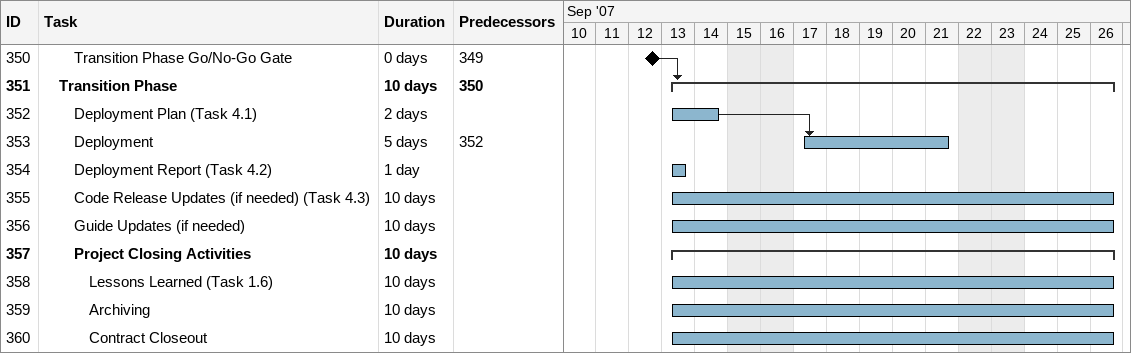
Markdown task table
| ID | Level | Task | Duration | Start | Finish | Predecessors |
|---|---|---|---|---|---|---|
| 350 | 3 | Transition Phase Go/No-Go Gate | 0d | 2007-09-12 | 2007-09-12 | 349 |
| 351 | 2 | **Transition Phase** | 10d | 2007-09-13 | 2007-09-26 | 350 |
| 352 | 3 | Deployment Plan (Task 4.1) | 2d | 2007-09-13 | 2007-09-14 |  |
| 353 | 3 | Deployment | 5d | 2007-09-17 | 2007-09-21 | 352 |
| 354 | 3 | Deployment Report (Task 4.2) | 1d | 2007-09-13 | 2007-09-13 |  |
| 355 | 3 | Code Release Updates (if needed) (Task 4.3) | 10d | 2007-09-13 | 2007-09-26 |  |
| 356 | 3 | Guide Updates (if needed) | 10d | 2007-09-13 | 2007-09-26 |  |
| 357 | 3 | **Project Closing Activities** | 10d | 2007-09-13 | 2007-09-26 |  |
| 358 | 4 | Lessons Learned (Task 1.6) | 10d | 2007-09-13 | 2007-09-26 |  |
| 359 | 4 | Archiving | 10d | 2007-09-13 | 2007-09-26 |  |
| 360 | 4 | Contract Closeout | 10d | 2007-09-13 | 2007-09-26 |  |
